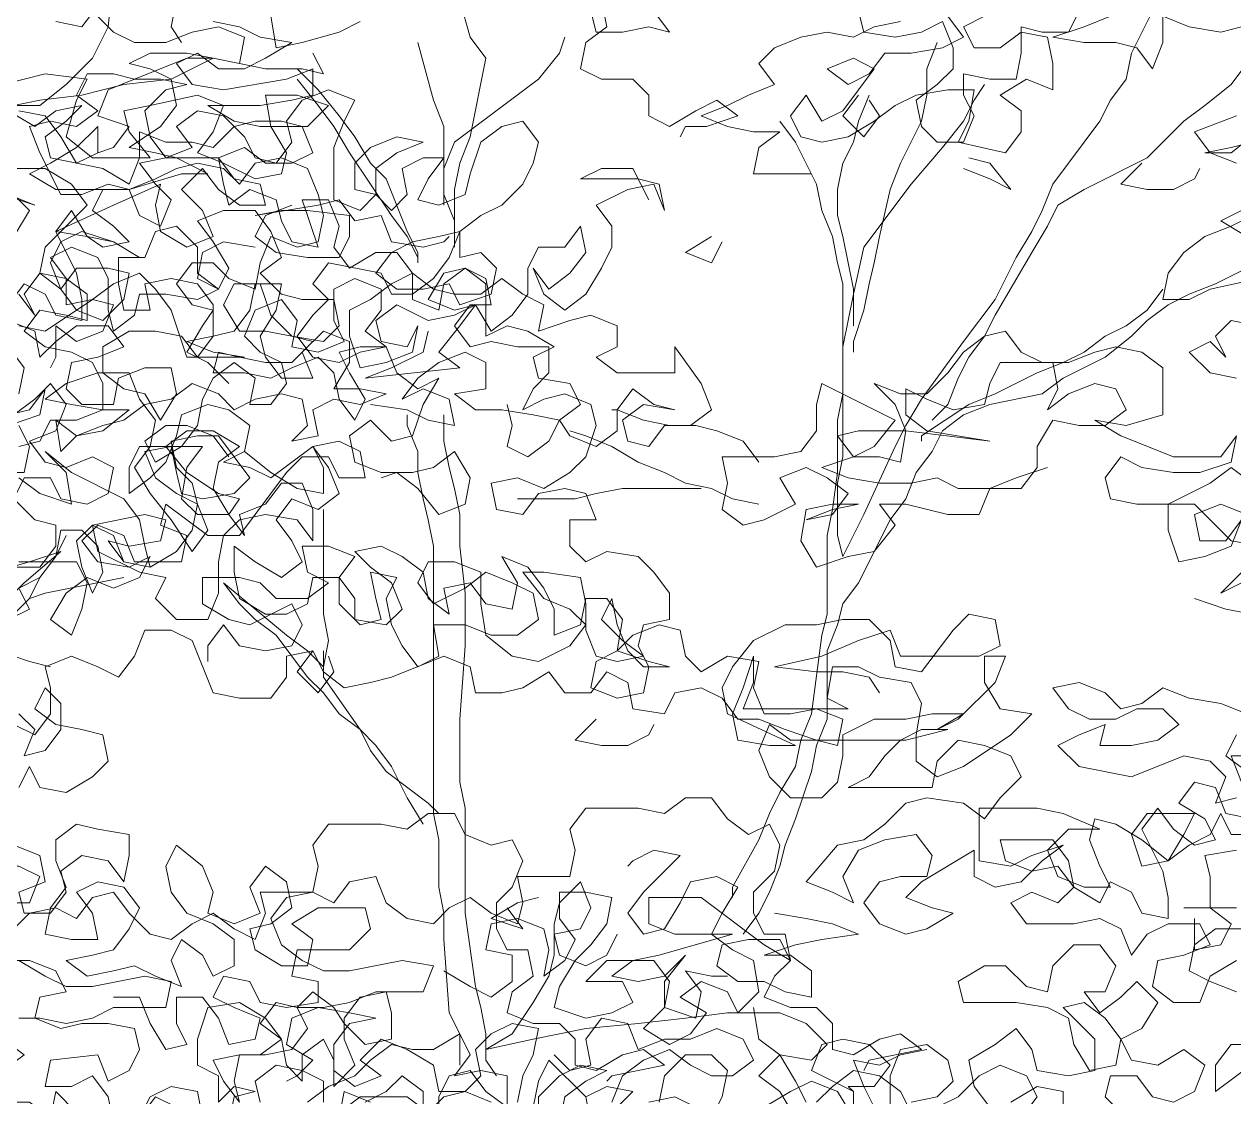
# Model space of a CAD drawing. Header units: millimetres. Extents: x 11446 to 37687, y -223 to 11932.
# Drawn here: x 29685 to 32142, y 7029 to 9209 of the extents above; entities that cross this region are included whole.
import ezdxf

# ---------------------------------------------------------------- set-up
doc = ezdxf.new("R2010")
doc.units = ezdxf.units.MM
doc.layers.add('A-VEG-___-___-EXI', color=250, linetype='Continuous', lineweight=25)

msp = doc.modelspace()

# ---------------------------------------------------------------- linework, layer by layer
at = {"layer": 'A-VEG-___-___-EXI', "color": 28, "lineweight": 15, "flags": 128}
for points in [[(29674.2, 9033), (29727.5, 9022.3), (29759.5, 8979.7), (29791.4, 8926.4), (29834.1, 8947.7), (29834.1, 9001), (29791.4, 8958.3), (29738.1, 8926.4), (29695.5, 8905), (29748.8, 8873.1), (29898, 8873.1), (30004.6, 8905), (30057.9, 8905), (29994, 8937), (29951.3, 8947.7), (29898, 8958.3), (29962, 9001), (29994, 9043.6), (29983.3, 9096.9), (29940.7, 9118.2), (29898, 9128.9), (29940.7, 9150.2), (30015.3, 9150.2), (30068.6, 9139.6), (29983.3, 9096.9), (29887.4, 9086.3), (29802.1, 9064.9), (29716.8, 9054.3), (29663.5, 9043.6), (29716.8, 9043.6), (29770.1, 9086.3), (29823.4, 9139.6), (29855.4, 9203.5), (29866.1, 9310.1)], [(30569.6, 9310.1), (30569.6, 9256.8), (30590.9, 9182.2), (30622.9, 9139.6), (30590.9, 8979.7), (30569.6, 8926.4), (30559, 8873.1), (30559, 8755.8)], [(31998, 9278.1), (31934.1, 9150.2), (31923.4, 9096.9), (31891.4, 9054.3), (31870.1, 9011.6), (31774.2, 8883.7), (31752.9, 8830.4), (31731.5, 8787.8), (31699.6, 8734.5), (31656.9, 8649.2), (31593, 8563.9), (31507.7, 8446.7), (31475.7, 8393.4), (31454.4, 8350.7), (31390.4, 8212.1), (31347.8, 8126.9), (31337.1, 8169.5), (31337.1, 8276.1), (31347.8, 8329.4), (31347.8, 8553.3), (31369.1, 8659.9), (31390.4, 8755.8), (31486.4, 8883.7), (31550.3, 8958.3), (31593, 9011.6), (31614.3, 9054.3), (31635.6, 9086.3)], [(29748.8, 9214.2), (29802.1, 9203.5), (29834.1, 9246.2)], [(29994, 9256.8), (29983.3, 9203.5), (30004.6, 9171.5)], [(30857.4, 9256.8), (30868.1, 9203.5), (30825.4, 9171.5), (30814.8, 9118.2), (30857.4, 9096.9), (30921.4, 9096.9), (30953.4, 9064.9), (30953.4, 9022.3), (30996, 9001), (31049.3, 9033), (31091.9, 9054.3), (31134.6, 9022.3), (31070.6, 9001), (31028, 9001), (31017.3, 8979.7)], [(30068.6, 9214.2), (30121.9, 9203.5), (30164.5, 9182.2), (30228.5, 9171.5), (30175.2, 9139.6), (30132.6, 9118.2), (30079.3, 9118.2), (30036.6, 9150.2), (29994, 9128.9), (30026, 9086.3), (30089.9, 9075.6), (30217.8, 9096.9), (30271.1, 9118.2), (30271.1, 9064.9), (30228.5, 9054.3), (30164.5, 9043.6), (30057.9, 9043.6), (30111.2, 9011.6), (30164.5, 9001), (30260.5, 9001), (30303.1, 9043.6), (30239.2, 9064.9), (30175.2, 9064.9), (30185.9, 9001), (30217.8, 8947.7), (30207.2, 8905), (30153.9, 8894.4), (30089.9, 8926.4), (30036.6, 8947.7), (30068.6, 8990.3), (30089.9, 9043.6), (30036.6, 9064.9), (29940.7, 9043.6), (29887.4, 9033), (29898, 8990.3), (29940.7, 8937), (29823.4, 8937), (29770.1, 8979.7), (29791.4, 9054.3), (29812.8, 9096.9), (29727.5, 9107.6), (29642.2, 9086.3)], [(30100.6, 8478.6), (30057.9, 8521.3), (30015.3, 8542.6), (30047.3, 8595.9), (30068.6, 8627.9), (30026, 8638.5), (29994, 8681.2), (30026, 8723.8), (30068.6, 8723.8), (30100.6, 8691.8), (30153.9, 8670.5), (30164.5, 8723.8), (30185.9, 8777.1), (30239.2, 8755.8), (30281.8, 8766.5), (30292.5, 8819.8), (30281.8, 8862.4), (30260.5, 8915.7), (30207.2, 8937), (30153.9, 8926.4), (30121.9, 8883.7), (30089.9, 8915.7), (30036.6, 8926.4), (29994, 8915.7), (29951.3, 8894.4), (29898, 8873.1), (29855.4, 8883.7), (29802.1, 8862.4), (29759.5, 8862.4), (29716.8, 8947.7), (29695.5, 9001), (29738.1, 9011.6), (29791.4, 9001), (29834.1, 9033), (29791.4, 9064.9), (29812.8, 9107.6), (29866.1, 9107.6), (29908.7, 9096.9), (30015.3, 9139.6), (30068.6, 9139.6), (30121.9, 9128.9), (30132.6, 9182.2), (30079.3, 9203.5), (30026, 9192.9), (29972.7, 9171.5), (29908.7, 9171.5), (29866.1, 9192.9), (29823.4, 9235.5)], [(30367.1, 9214.2), (30324.4, 9192.9), (30249.8, 9171.5), (30196.5, 9160.9), (30185.9, 9224.8)], [(30836.1, 9235.5), (30846.8, 9192.9), (30900.1, 9192.9), (30953.4, 9203.5), (30996, 9192.9), (30964, 9235.5)], [(31283.8, 8905), (31166.6, 8905), (31177.2, 8958.3), (31219.9, 8990.3), (31166.6, 8990.3), (31113.3, 9001), (31060, 9022.3), (31113.3, 9043.6), (31155.9, 9064.9), (31209.2, 9086.3), (31177.2, 9128.9), (31209.2, 9160.9), (31262.5, 9182.2), (31315.8, 9192.9), (31369.1, 9182.2), (31411.7, 9203.5), (31465, 9214.2)], [(31561, 9224.8), (31593, 9182.2), (31550.3, 9160.9), (31486.4, 9150.2), (31433.1, 9150.2), (31401.1, 9107.6), (31358.4, 9086.3), (31315.8, 9118.2), (31369.1, 9139.6), (31411.7, 9118.2), (31347.8, 9033), (31305.1, 9011.6), (31273.2, 9064.9), (31241.2, 9022.3), (31262.5, 8979.7), (31305.1, 8969), (31358.4, 8979.7), (31411.7, 9011.6), (31454.4, 9043.6), (31497, 9064.9), (31561, 9075.6), (31614.3, 9075.6), (31603.6, 9011.6), (31582.3, 8969), (31678.2, 8947.7), (31710.2, 8990.3), (31710.2, 9033), (31667.6, 9064.9), (31720.9, 9096.9), (31774.2, 9075.6), (31774.2, 9128.9), (31763.5, 9182.2), (31710.2, 9192.9), (31667.6, 9160.9), (31614.3, 9160.9), (31593, 9203.5), (31635.6, 9224.8)], [(31379.8, 9235.5), (31390.4, 9192.9), (31454.4, 9182.2), (31507.7, 9192.9), (31550.3, 9214.2), (31571.6, 9160.9), (31571.6, 9118.2), (31539.7, 9086.3), (31497, 9054.3), (31507.7, 9001), (31539.7, 8969), (31593, 8969), (31614.3, 9022.3), (31593, 9064.9), (31593, 9107.6), (31646.3, 9096.9), (31699.6, 9096.9), (31710.2, 9150.2), (31710.2, 9203.5), (31752.9, 9192.9), (31806.2, 9192.9), (31827.5, 9235.5)], [(31891.4, 9224.8), (31838.1, 9203.5), (31774.2, 9182.2), (31838.1, 9171.5), (31902.1, 9171.5), (31944.7, 9160.9), (31976.7, 9118.2), (31998, 9171.5), (31998, 9224.8), (32051.3, 9203.5), (32115.3, 9192.9), (32157.9, 9203.5)], [(30484.3, 9171.5), (30516.3, 9054.3), (30537.6, 9001), (30537.6, 8841.1)], [(30559, 8809.1), (30537.6, 8862.4), (30537.6, 8915.7), (30559, 8969), (30729.5, 9096.9), (30772.2, 9150.2), (30782.8, 9182.2)], [(31539.7, 9171.5), (31518.3, 9118.2), (31518.3, 9064.9), (31507.7, 9011.6), (31465, 8926.4), (31443.7, 8873.1), (31422.4, 8777.1), (31411.7, 8723.8), (31401.1, 8681.2), (31390.4, 8627.9), (31369.1, 8563.9), (31369.1, 8542.6)], [(30121.9, 9128.9), (30175.2, 9118.2), (30249.8, 9118.2), (30292.5, 9107.6), (30271.1, 9150.2)], [(31529, 8404), (31561, 8436), (31582.3, 8489.3), (31603.6, 8531.9), (31635.6, 8574.6), (31656.9, 8617.2), (31731.5, 8745.1), (31763.5, 8798.4), (31784.8, 8841.1), (31838.1, 8873.1), (31966.1, 8937), (32040.7, 9011.6), (32083.3, 9043.6), (32136.6, 9086.3), (32168.6, 9128.9), (32189.9, 9150.2)], [(30239.2, 9118.2), (30281.8, 9075.6), (30324.4, 9022.3), (30356.4, 8979.7), (30388.4, 8926.4), (30420.4, 8894.4), (30463, 8787.8), (30484.3, 8745.1), (30484.3, 8734.5)], [(30100.6, 8329.4), (30068.6, 8372), (30015.3, 8393.4), (29972.7, 8393.4), (29930, 8361.4), (29951.3, 8318.7), (30004.6, 8350.7), (30036.6, 8393.4), (30047.3, 8446.7), (30068.6, 8489.3), (30111.2, 8521.3), (30153.9, 8489.3), (30143.2, 8436), (30185.9, 8436), (30217.8, 8478.6), (30207.2, 8521.3), (30164.5, 8542.6), (30132.6, 8574.6), (30153.9, 8627.9), (30207.2, 8649.2), (30239.2, 8606.6), (30228.5, 8553.3), (30281.8, 8542.6), (30335.1, 8563.9), (30313.8, 8606.6), (30313.8, 8670.5), (30356.4, 8691.8), (30409.7, 8670.5), (30409.7, 8627.9), (30377.7, 8585.2), (30420.4, 8553.3), (30367.1, 8542.6), (30324.4, 8521.3), (30271.1, 8531.9), (30239.2, 8574.6), (30271.1, 8617.2), (30303.1, 8649.2), (30271.1, 8681.2), (30303.1, 8723.8), (30409.7, 8702.5), (30431, 8659.9), (30473.7, 8659.9), (30516.3, 8691.8), (30548.3, 8734.5), (30569.6, 8787.8), (30527, 8777.1), (30473.7, 8766.5), (30431, 8745.1), (30399.1, 8702.5), (30441.7, 8670.5), (30495, 8670.5), (30548.3, 8681.2), (30569.6, 8638.5), (30633.6, 8659.9), (30644.2, 8713.2), (30612.3, 8745.1), (30569.6, 8734.5), (30569.6, 8787.8), (30612.3, 8819.8), (30654.9, 8841.1), (30697.5, 8883.7), (30718.9, 8926.4), (30729.5, 8969), (30697.5, 9011.6), (30654.9, 9001), (30612.3, 8969), (30590.9, 8905), (30580.3, 8862.4), (30527, 8841.1), (30484.3, 8851.7), (30505.7, 8894.4), (30537.6, 8937), (30495, 8937), (30452.4, 8915.7), (30463, 8862.4), (30431, 8830.4), (30399.1, 8862.4), (30399.1, 8915.7), (30441.7, 8947.7), (30495, 8969), (30441.7, 8979.7), (30388.4, 8958.3), (30356.4, 8926.4), (30356.4, 8873.1), (30399.1, 8862.4), (30367.1, 8830.4), (30313.8, 8851.7), (30313.8, 8958.3), (30335.1, 9011.6), (30356.4, 9054.3), (30303.1, 9075.6), (30249.8, 9054.3), (30217.8, 9011.6), (30228.5, 8969), (30196.5, 8926.4), (30153.9, 8937), (30132.6, 8979.7), (30089.9, 9022.3), (30036.6, 9033), (29994, 9001), (30026, 8958.3), (29972.7, 8937), (29940.7, 8979.7), (29930, 9033), (29972.7, 9075.6), (30015.3, 9086.3), (29962, 9096.9), (29908.7, 9096.9), (29855.4, 9075.6), (29834.1, 9022.3), (29898, 9001), (29866.1, 8958.3), (29834.1, 8947.7)], [(30239.2, 9096.9), (30281.8, 9043.6), (30313.8, 9001), (30345.8, 8947.7), (30431, 8819.8), (30463, 8777.1), (30484.3, 8734.5), (30484.3, 8723.8)], [(29652.9, 9033), (29706.2, 9001), (29748.8, 9033), (29802.1, 9043.6), (29770.1, 9011.6), (29727.5, 8979.7), (29738.1, 8937), (29844.7, 8915.7), (29898, 8883.7), (29919.4, 8937), (29919.4, 8990.3), (29972.7, 8969), (30026, 8969), (30068.6, 8958.3), (30111.2, 9001), (30153.9, 9011.6), (30207.2, 9011.6), (30249.8, 9001), (30271.1, 8947.7), (30228.5, 8926.4), (30175.2, 8926.4), (30132.6, 8958.3), (30079.3, 8937), (30111.2, 8894.4), (30164.5, 8883.7), (30175.2, 8841.1), (30121.9, 8841.1), (30079.3, 8873.1), (30047.3, 8915.7), (30004.6, 8873.1), (30047.3, 8830.4), (30068.6, 8777.1), (30015.3, 8755.8), (29962, 8787.8), (29951.3, 8841.1), (29962, 8883.7), (29866.1, 8841.1), (29748.8, 8787.8), (29812.8, 8777.1), (29866.1, 8766.5), (29919.4, 8734.5), (29866.1, 8766.5), (29802.1, 8787.8), (29759.5, 8766.5), (29738.1, 8723.8), (29759.5, 8670.5), (29791.4, 8713.2), (29855.4, 8713.2), (29898, 8702.5), (29887.4, 8649.2), (29844.7, 8606.6), (29791.4, 8627.9), (29759.5, 8670.5), (29716.8, 8702.5), (29727.5, 8755.8), (29812.8, 8841.1), (29780.8, 8883.7), (29727.5, 8915.7), (29610.2, 8915.7)], [(31401.1, 9064.9), (31379.8, 9011.6), (31369.1, 8969), (31347.8, 8926.4), (31337.1, 8873.1), (31337.1, 8819.8), (31347.8, 8777.1), (31369.1, 8670.5), (31369.1, 8595.9)], [(31379.8, 9064.9), (31347.8, 9022.3), (31390.4, 8979.7), (31422.4, 9022.3), (31401.1, 9054.3)], [(32147.3, 9022.3), (32062, 8990.3), (32094, 8947.7), (32147.3, 8926.4)], [(31219.9, 9011.6), (31251.9, 8969), (31294.5, 8883.7), (31305.1, 8830.4), (31326.5, 8777.1), (31337.1, 8723.8), (31347.8, 8681.2), (31347.8, 8457.3), (31337.1, 8404), (31337.1, 8297.4), (31326.5, 8222.8), (31315.8, 8169.5), (31315.8, 8009.6), (31305.1, 7967), (31283.8, 7807.1), (31262.5, 7753.8), (31251.9, 7700.5), (31219.9, 7647.2), (31198.5, 7604.5), (31177.2, 7551.2), (31123.9, 7455.3), (31123.9, 7434)], [(32221.9, 8979.7), (32136.6, 8958.3), (32083.3, 8947.7), (32136.6, 8947.7), (32189.9, 8990.3)], [(29674.2, 8062.9), (29716.8, 8084.2), (29748.8, 8126.9), (29759.5, 8180.2), (29802.1, 8180.2), (29834.1, 8148.2), (29844.7, 8094.9), (29823.4, 8052.2), (29802.1, 8105.5), (29791.4, 8158.8), (29823.4, 8190.8), (29930, 8212.1), (29972.7, 8201.5), (29962, 8158.8), (29898, 8148.2), (29855.4, 8158.8), (29887.4, 8116.2), (29940.7, 8105.5), (29994, 8137.5), (30026, 8180.2), (30036.6, 8233.5), (30026, 8276.1), (29994, 8308.1), (29983.3, 8361.4), (30036.6, 8372), (30079.3, 8372), (30143.2, 8286.8), (30111.2, 8254.8), (30047.3, 8244.1), (30004.6, 8254.8), (29994, 8297.4), (29983.3, 8350.7), (29919.4, 8350.7), (29898, 8308.1), (29898, 8254.8), (29940.7, 8286.8), (29972.7, 8318.7), (29994, 8372), (30004.6, 8414.7), (30057.9, 8436), (30100.6, 8425.3), (30143.2, 8393.4), (30132.6, 8340.1), (30089.9, 8318.7), (30143.2, 8308.1), (30185.9, 8286.8), (30271.1, 8350.7), (30303.1, 8308.1), (30324.4, 8254.8), (30281.8, 8222.8), (30228.5, 8244.1), (30196.5, 8201.5), (30228.5, 8158.8), (30249.8, 8116.2), (30207.2, 8084.2), (30153.9, 8116.2), (30111.2, 8148.2), (30111.2, 8094.9), (30121.9, 8041.6), (30175.2, 8009.6), (30217.8, 8009.6), (30260.5, 8030.9), (30271.1, 8084.2), (30324.4, 8084.2), (30356.4, 8041.6), (30356.4, 7999), (30420.4, 7988.3), (30452.4, 8020.3), (30431, 8073.6), (30388.4, 8105.5), (30356.4, 8137.5), (30409.7, 8148.2), (30452.4, 8126.9), (30495, 8094.9), (30505.7, 8041.6), (30548.3, 8009.6), (30537.6, 8062.9), (30590.9, 8073.6), (30622.9, 8030.9), (30676.2, 8020.3), (30686.9, 8073.6), (30654.9, 8126.9), (30708.2, 8105.5), (30740.2, 8062.9), (30761.5, 8020.3), (30761.5, 7967), (30814.8, 7988.3), (30825.4, 8041.6), (30868.1, 8041.6), (30900.1, 7999), (30889.4, 7935), (30846.8, 7913.7), (30836.1, 7860.4), (30889.4, 7839.1), (30942.7, 7849.7), (30953.4, 7903), (30932, 7945.7), (30942.7, 7988.3), (30996, 7999), (30996, 8052.2), (30964, 8094.9), (30932, 8126.9), (30868.1, 8137.5), (30825.4, 8116.2), (30793.5, 8148.2), (30793.5, 8201.5), (30846.8, 8201.5), (30825.4, 8254.8), (30782.8, 8265.4), (30729.5, 8254.8), (30697.5, 8212.1), (30644.2, 8222.8), (30633.6, 8276.1), (30686.9, 8286.8), (30740.2, 8265.4), (30793.5, 8297.4), (30825.4, 8329.4), (30846.8, 8393.4), (30836.1, 8436), (30782.8, 8457.3), (30740.2, 8446.7), (30697.5, 8425.3), (30718.9, 8468), (30750.8, 8500), (30750.8, 8553.3), (30686.9, 8553.3), (30633.6, 8563.9), (30590.9, 8553.3), (30559, 8595.9), (30590.9, 8638.5), (30633.6, 8638.5), (30622.9, 8691.8), (30580.3, 8713.2), (30537.6, 8681.2), (30527, 8627.9), (30473.7, 8649.2), (30473.7, 8702.5), (30441.7, 8745.1), (30399.1, 8745.1), (30345.8, 8713.2), (30313.8, 8755.8), (30324.4, 8798.4), (30303.1, 8851.7), (30249.8, 8851.7), (30281.8, 8755.8), (30228.5, 8766.5), (30207.2, 8809.1), (30196.5, 8851.7), (30143.2, 8873.1), (30100.6, 8841.1), (30089.9, 8883.7), (30079.3, 8937), (29972.7, 8937), (29919.4, 8926.4), (29951.3, 8883.7), (29983.3, 8851.7), (29962, 8798.4), (29919.4, 8819.8), (29898, 8873.1), (29844.7, 8873.1), (29823.4, 8830.4), (29866.1, 8798.4), (29898, 8766.5), (29844.7, 8755.8), (29812.8, 8777.1), (29780.8, 8830.4), (29748.8, 8787.8), (29791.4, 8702.5), (29802.1, 8649.2), (29802.1, 8606.6), (29748.8, 8617.2), (29727.5, 8659.9), (29684.8, 8681.2), (29652.9, 8638.5)], [(31593, 8915.7), (31646.3, 8894.4), (31688.9, 8873.1), (31646.3, 8926.4), (31603.6, 8937)], [(31955.4, 8926.4), (31912.8, 8883.7), (31966.1, 8873.1), (32019.4, 8873.1), (32062, 8894.4), (32072.7, 8915.7)], [(32541.7, 8809.1), (32445.8, 8755.8), (32392.5, 8745.1), (32339.2, 8723.8), (32296.5, 8713.2), (32243.2, 8702.5), (32094, 8670.5), (32051.3, 8649.2), (31998, 8649.2), (32008.7, 8702.5), (32040.7, 8745.1), (32083.3, 8777.1), (32136.6, 8798.4), (32179.3, 8819.8), (32232.6, 8851.7), (32275.2, 8873.1), (32317.8, 8905), (32349.8, 8937)], [(30505.7, 8585.2), (30495, 8542.6), (30431, 8510.6), (30377.7, 8489.3), (30569.6, 8510.6), (30527, 8542.6), (30569.6, 8595.9), (30601.6, 8638.5), (30633.6, 8585.2), (30676.2, 8617.2), (30708.2, 8659.9), (30708.2, 8713.2), (30729.5, 8755.8), (30782.8, 8755.8), (30814.8, 8798.4), (30825.4, 8745.1), (30793.5, 8702.5), (30750.8, 8670.5), (30718.9, 8713.2), (30740.2, 8659.9), (30782.8, 8627.9), (30825.4, 8659.9), (30857.4, 8713.2), (30878.8, 8755.8), (30878.8, 8798.4), (30846.8, 8841.1), (30910.7, 8873.1), (30964, 8883.7), (30985.4, 8830.4), (30974.7, 8883.7), (30932, 8894.4), (30814.8, 8894.4), (30857.4, 8915.7), (30921.4, 8915.7), (30953.4, 8851.7)], [(29652.9, 8873.1), (29695.5, 8830.4), (29663.5, 8777.1)], [(29642.2, 8862.4), (29706.2, 8841.1), (29652.9, 8862.4)], [(30228.5, 8841.1), (30175.2, 8819.8), (30153.9, 8777.1), (30196.5, 8745.1), (30260.5, 8734.5), (30324.4, 8734.5), (30345.8, 8777.1), (30345.8, 8819.8), (30260.5, 8830.4), (30207.2, 8830.4), (30153.9, 8819.8), (30281.8, 8841.1), (30324.4, 8851.7), (30356.4, 8809.1), (30409.7, 8819.8), (30431, 8766.5), (30495, 8755.8), (30537.6, 8766.5), (30548.3, 8777.1)], [(29652.9, 8606.6), (29706.2, 8585.2), (29716.8, 8531.9), (29748.8, 8563.9), (29791.4, 8595.9), (29855.4, 8595.9), (29887.4, 8553.3), (29834.1, 8531.9), (29780.8, 8521.3), (29770.1, 8468), (29802.1, 8436), (29866.1, 8436), (29876.7, 8489.3), (29930, 8510.6), (29983.3, 8510.6), (29994, 8457.3), (29962, 8404), (29930, 8457.3), (29887.4, 8468), (29844.7, 8500), (29844.7, 8553.3), (29898, 8585.2), (29951.3, 8585.2), (30004.6, 8574.6), (30036.6, 8531.9), (30068.6, 8574.6), (30068.6, 8638.5), (30036.6, 8681.2), (29983.3, 8691.8), (29930, 8681.2), (29940.7, 8627.9), (29887.4, 8627.9), (29876.7, 8681.2), (29876.7, 8734.5), (29930, 8734.5), (29951.3, 8787.8), (29994, 8798.4), (30036.6, 8755.8), (30036.6, 8702.5), (30079.3, 8670.5), (30100.6, 8713.2), (30068.6, 8766.5), (30036.6, 8809.1), (30089.9, 8830.4), (30153.9, 8830.4), (30185.9, 8787.8), (30207.2, 8734.5), (30164.5, 8702.5), (30207.2, 8659.9), (30249.8, 8649.2), (30313.8, 8649.2), (30324.4, 8595.9), (30292.5, 8563.9), (30228.5, 8574.6), (30185.9, 8617.2), (30164.5, 8681.2), (30111.2, 8681.2), (30089.9, 8638.5), (30121.9, 8585.2), (30175.2, 8585.2), (30228.5, 8574.6), (30271.1, 8563.9), (30228.5, 8521.3), (30175.2, 8521.3), (30121.9, 8531.9), (30079.3, 8542.6), (30068.6, 8500), (30132.6, 8500), (30185.9, 8489.3), (30228.5, 8510.6), (30281.8, 8531.9), (30313.8, 8500), (30324.4, 8446.7), (30356.4, 8404), (30377.7, 8446.7), (30345.8, 8500), (30324.4, 8542.6), (30367.1, 8553.3), (30420.4, 8553.3), (30441.7, 8500), (30484.3, 8468), (30527, 8489.3), (30495, 8436), (30473.7, 8372), (30431, 8361.4), (30388.4, 8404), (30345.8, 8372), (30356.4, 8318.7), (30409.7, 8297.4), (30473.7, 8297.4), (30516.3, 8308.1), (30559, 8340.1), (30590.9, 8286.8), (30580.3, 8233.5), (30527, 8212.1), (30484.3, 8265.4), (30441.7, 8297.4), (30409.7, 8286.8)], [(32157.9, 8830.4), (32115.3, 8809.1), (32168.6, 8777.1)], [(31081.3, 8777.1), (31028, 8745.1), (31081.3, 8723.8), (31102.6, 8766.5)], [(30153.9, 8755.8), (30089.9, 8766.5), (30047.3, 8745.1), (30036.6, 8691.8), (30079.3, 8670.5), (30036.6, 8649.2), (29972.7, 8659.9), (29919.4, 8659.9), (29908.7, 8617.2), (29866.1, 8585.2), (29855.4, 8627.9), (29855.4, 8691.8), (29834.1, 8734.5), (29780.8, 8755.8), (29738.1, 8734.5), (29770.1, 8691.8), (29812.8, 8659.9), (29812.8, 8606.6), (29770.1, 8617.2), (29716.8, 8627.9), (29684.8, 8585.2), (29727.5, 8553.3), (29780.8, 8542.6), (29823.4, 8521.3), (29844.7, 8478.6), (29844.7, 8425.3), (29791.4, 8404), (29738.1, 8404), (29716.8, 8361.4), (29674.2, 8350.7)], [(31145.2, 7359.4), (31177.2, 7402), (31198.5, 7444.6), (31219.9, 7497.9), (31230.5, 7540.6), (31251.9, 7593.9), (31283.8, 7689.8), (31294.5, 7743.1), (31315.8, 7796.4), (31315.8, 7935), (31337.1, 7988.3), (31347.8, 8030.9), (31379.8, 8073.6), (31443.7, 8201.5), (31475.7, 8244.1), (31497, 8297.4), (31529, 8340.1), (31550.3, 8382.7), (31593, 8414.7), (31646.3, 8436), (31752.9, 8457.3), (31795.5, 8489.3), (31880.8, 8531.9), (31934.1, 8574.6), (31966.1, 8606.6), (32008.7, 8638.5), (32051.3, 8659.9), (32104.6, 8681.2), (32189.9, 8723.8)], [(29674.2, 8286.8), (29716.8, 8254.8), (29780.8, 8233.5), (29770.1, 8297.4), (29727.5, 8340.1), (29780.8, 8297.4), (29887.4, 8244.1), (29919.4, 8201.5), (29930, 8148.2), (29940.7, 8105.5), (29887.4, 8116.2), (29866.1, 8169.5), (29823.4, 8190.8), (29834.1, 8137.5), (29919.4, 8094.9), (29972.7, 8084.2), (29951.3, 8041.6), (29994, 7999), (30057.9, 7999), (30079.3, 8052.2), (30079.3, 8116.2), (30089.9, 8169.5), (30121.9, 8201.5), (30175.2, 8212.1), (30239.2, 8201.5), (30271.1, 8158.8), (30271.1, 8222.8), (30249.8, 8276.1), (30207.2, 8276.1), (30175.2, 8233.5), (30121.9, 8212.1), (30132.6, 8169.5), (30100.6, 8212.1), (30068.6, 8265.4), (30079.3, 8318.7), (30121.9, 8350.7), (30068.6, 8382.7), (30015.3, 8382.7), (29972.7, 8350.7), (30015.3, 8297.4), (30079.3, 8254.8), (30121.9, 8244.1), (30100.6, 8212.1), (30036.6, 8212.1), (30004.6, 8244.1), (30015.3, 8308.1), (30047.3, 8350.7), (29983.3, 8350.7), (29930, 8340.1), (29951.3, 8286.8), (29994, 8254.8), (30036.6, 8233.5), (30057.9, 8180.2), (30026, 8137.5), (29983.3, 8201.5), (29940.7, 8254.8), (29908.7, 8308.1), (29940.7, 8350.7), (29951.3, 8404), (29919.4, 8446.7), (29898, 8500), (29834.1, 8500), (29770.1, 8478.6), (29727.5, 8446.7), (29780.8, 8436), (29844.7, 8425.3), (29898, 8425.3), (29844.7, 8382.7), (29791.4, 8372), (29748.8, 8404), (29759.5, 8340.1), (29791.4, 8372), (29844.7, 8393.4), (29887.4, 8404), (29930, 8436), (29983.3, 8446.7), (30026, 8478.6), (30079.3, 8457.3), (30111.2, 8425.3), (30153.9, 8446.7), (30207.2, 8457.3), (30249.8, 8446.7), (30260.5, 8393.4), (30228.5, 8361.4), (30281.8, 8372), (30271.1, 8425.3), (30313.8, 8446.7), (30367.1, 8436), (30420.4, 8457.3), (30367.1, 8468), (30313.8, 8468), (30345.8, 8521.3), (30345.8, 8563.9), (30292.5, 8585.2), (30249.8, 8542.6), (30271.1, 8489.3), (30207.2, 8489.3), (30175.2, 8531.9), (30164.5, 8574.6), (30196.5, 8627.9), (30207.2, 8681.2), (30153.9, 8681.2), (30143.2, 8627.9), (30111.2, 8585.2), (30068.6, 8574.6), (30015.3, 8563.9), (30068.6, 8542.6), (30132.6, 8531.9), (30015.3, 8531.9), (29983.3, 8627.9), (29951.3, 8670.5), (29919.4, 8702.5), (29866.1, 8681.2), (29823.4, 8649.2), (29770.1, 8638.5), (29770.1, 8691.8), (29716.8, 8702.5), (29684.8, 8659.9), (29706.2, 8617.2), (29674.2, 8659.9)], [(30388.4, 8436), (30463, 8425.3), (30505.7, 8404), (30559, 8393.4), (30548.3, 8446.7), (30495, 8468), (30452.4, 8446.7), (30484.3, 8489.3), (30527, 8521.3), (30580.3, 8542.6), (30622.9, 8521.3), (30622.9, 8468), (30559, 8457.3), (30601.6, 8425.3), (30654.9, 8425.3), (30718.9, 8414.7), (30772.2, 8404), (30814.8, 8436), (30793.5, 8478.6), (30729.5, 8489.3), (30718.9, 8531.9), (30761.5, 8553.3), (30708.2, 8585.2), (30665.6, 8595.9), (30622.9, 8574.6), (30622.9, 8681.2), (30580.3, 8713.2), (30537.6, 8702.5), (30505.7, 8649.2), (30559, 8627.9), (30601.6, 8638.5), (30559, 8617.2), (30505.7, 8606.6), (30441.7, 8638.5), (30399.1, 8606.6), (30409.7, 8563.9), (30463, 8553.3), (30484.3, 8595.9), (30473.7, 8542.6), (30420.4, 8521.3), (30367.1, 8510.6), (30345.8, 8574.6), (30345.8, 8627.9), (30388.4, 8649.2), (30431, 8681.2), (30473.7, 8702.5), (30516.3, 8670.5), (30559, 8659.9), (30612.3, 8659.9), (30654.9, 8691.8), (30697.5, 8659.9), (30740.2, 8638.5), (30729.5, 8585.2), (30793.5, 8606.6), (30836.1, 8617.2), (30889.4, 8595.9), (30889.4, 8553.3), (30846.8, 8531.9), (30889.4, 8500), (31006.7, 8500), (31006.7, 8553.3), (31060, 8478.6), (31081.3, 8425.3), (31038.6, 8393.4), (30985.4, 8393.4), (30953.4, 8350.7), (30910.7, 8361.4), (30900.1, 8404), (30942.7, 8436), (31006.7, 8425.3), (30964, 8436), (30921.4, 8468), (30889.4, 8425.3), (30889.4, 8382.7), (30846.8, 8350.7), (30793.5, 8372), (30772.2, 8404), (30750.8, 8361.4), (30708.2, 8329.4), (30665.6, 8350.7), (30676.2, 8393.4), (30665.6, 8436)], [(29674.2, 8595.9), (29727.5, 8585.2), (29823.4, 8649.2), (29866.1, 8638.5), (29844.7, 8585.2), (29791.4, 8563.9), (29748.8, 8595.9), (29748.8, 8531.9), (29738.1, 8510.6)], [(31998, 8670.5), (31966.1, 8627.9), (31923.4, 8595.9), (31880.8, 8574.6), (31838.1, 8542.6), (31795.5, 8521.3), (31742.2, 8500), (31656.9, 8457.3), (31603.6, 8436), (31507.7, 8372), (31507.7, 8361.4)], [(32189.9, 8595.9), (32136.6, 8606.6), (32104.6, 8574.6), (32126, 8531.9), (32094, 8563.9), (32051.3, 8542.6), (32094, 8500), (32147.3, 8489.3)], [(31763.5, 8308.1), (31699.6, 8286.8), (31646.3, 8265.4), (31624.9, 8212.1), (31561, 8212.1), (31475.7, 8233.5), (31422.4, 8233.5), (31454.4, 8190.8), (31411.7, 8137.5), (31358.4, 8126.9), (31294.5, 8105.5), (31262.5, 8158.8), (31273.2, 8222.8), (31326.5, 8233.5), (31379.8, 8233.5), (31326.5, 8222.8), (31273.2, 8201.5), (31326.5, 8212.1), (31358.4, 8254.8), (31315.8, 8286.8), (31273.2, 8308.1), (31219.9, 8286.8), (31251.9, 8233.5), (31187.9, 8201.5), (31145.2, 8190.8), (31102.6, 8222.8), (31113.3, 8276.1), (31102.6, 8329.4), (31209.2, 8329.4), (31262.5, 8340.1), (31294.5, 8382.7), (31294.5, 8436), (31305.1, 8478.6), (31454.4, 8404), (31411.7, 8350.7), (31369.1, 8329.4), (31337.1, 8372), (31379.8, 8382.7), (31475.7, 8382.7), (31646.3, 8361.4), (31518.3, 8382.7), (31475.7, 8414.7), (31475.7, 8468), (31518.3, 8446.7), (31571.6, 8425.3), (31635.6, 8436), (31646.3, 8478.6), (31667.6, 8521.3), (31774.2, 8521.3), (31784.8, 8468), (31763.5, 8425.3), (31806.2, 8457.3), (31859.5, 8478.6), (31902.1, 8468), (31923.4, 8425.3), (31880.8, 8393.4), (31827.5, 8393.4), (31774.2, 8404), (31742.2, 8350.7), (31742.2, 8308.1), (31710.2, 8265.4), (31582.3, 8265.4), (31539.7, 8286.8), (31486.4, 8276.1), (31422.4, 8276.1), (31358.4, 8286.8), (31305.1, 8308.1), (31369.1, 8329.4), (31422.4, 8329.4), (31465, 8318.7), (31475.7, 8382.7), (31454.4, 8436), (31411.7, 8478.6), (31465, 8457.3), (31518.3, 8457.3), (31561, 8500), (31593, 8542.6), (31635.6, 8574.6), (31678.2, 8585.2), (31710.2, 8542.6), (31752.9, 8521.3), (31806.2, 8521.3), (31859.5, 8542.6), (31902.1, 8553.3), (31955.4, 8542.6), (31998, 8510.6), (31998, 8414.7), (31923.4, 8393.4), (31859.5, 8404), (31912.8, 8372), (32019.4, 8329.4), (32115.3, 8329.4), (32147.3, 8372), (32136.6, 8318.7), (32072.7, 8297.4), (32019.4, 8297.4), (31955.4, 8308.1), (31912.8, 8329.4), (31880.8, 8286.8), (31891.4, 8244.1), (31944.7, 8233.5), (32062, 8233.5), (32136.6, 8158.8), (32200.6, 8148.2)], [(29652.9, 8553.3), (29684.8, 8510.6), (29674.2, 8457.3)], [(29663.5, 8414.7), (29706.2, 8446.7), (29738.1, 8478.6), (29770.1, 8436), (29748.8, 8382.7), (29695.5, 8361.4), (29727.5, 8318.7), (29770.1, 8308.1), (29823.4, 8329.4), (29866.1, 8308.1), (29855.4, 8254.8), (29812.8, 8233.5), (29759.5, 8244.1), (29738.1, 8286.8), (29684.8, 8286.8), (29663.5, 8244.1), (29706.2, 8201.5), (29748.8, 8190.8), (29748.8, 8148.2), (29716.8, 8105.5), (29652.9, 8105.5)], [(29652.9, 8414.7), (29695.5, 8425.3), (29727.5, 8468), (29716.8, 8414.7), (29652.9, 8393.4)], [(30569.6, 7092.9), (30569.6, 7156.8), (30548.3, 7199.5), (30537.6, 7348.7), (30537.6, 7402), (30527, 7455.3), (30527, 7551.2), (30516.3, 7604.5), (30516.3, 8148.2), (30505.7, 8201.5), (30495, 8244.1), (30484.3, 8297.4), (30484.3, 8340.1), (30463, 8393.4), (30463, 8414.7)], [(30537.6, 8414.7), (30537.6, 8361.4), (30548.3, 8308.1), (30559, 8265.4), (30569.6, 8212.1), (30569.6, 8148.2), (30580.3, 8052.2), (30580.3, 7945.7), (30569.6, 7796.4), (30569.6, 7668.5), (30580.3, 7615.2), (30580.3, 7402), (30601.6, 7252.8), (30612.3, 7210.1), (30622.9, 7156.8), (30622.9, 7103.5), (30644.2, 7071.5)], [(31177.2, 8318.7), (31145.2, 8361.4), (31091.9, 8382.7), (31049.3, 8393.4), (30996, 8393.4), (30942.7, 8404), (30889.4, 8425.3), (30878.8, 8425.3)], [(29674.2, 8393.4), (29695.5, 8350.7), (29684.8, 8297.4), (29631.5, 8297.4)], [(31177.2, 8233.5), (31123.9, 8244.1), (31081.3, 8265.4), (31028, 8276.1), (30985.4, 8297.4), (30932, 8318.7), (30878.8, 8350.7), (30825.4, 8372), (30793.5, 8382.7)], [(30132.6, 8340.1), (30185.9, 8297.4), (30239.2, 8265.4), (30292.5, 8254.8), (30292.5, 8308.1), (30271.1, 8350.7), (30324.4, 8361.4), (30367.1, 8340.1), (30377.7, 8286.8), (30324.4, 8286.8), (30303.1, 8329.4), (30249.8, 8329.4), (30217.8, 8297.4), (30121.9, 8169.5), (30057.9, 8169.5), (29972.7, 8233.5), (29962, 8190.8), (30015.3, 8169.5), (30004.6, 8116.2), (29908.7, 8116.2), (29887.4, 8169.5), (29834.1, 8190.8), (29802.1, 8158.8), (29834.1, 8116.2), (29898, 8105.5), (29940.7, 8126.9), (29919.4, 8084.2), (29866.1, 8062.9), (29812.8, 8084.2), (29770.1, 8052.2), (29738.1, 7999), (29780.8, 7967), (29802.1, 8020.3), (29812.8, 8073.6), (29791.4, 8116.2), (29674.2, 8116.2)], [(32168.6, 8212.1), (32115.3, 8233.5), (32062, 8212.1), (32072.7, 8158.8), (32126, 8158.8), (32157.9, 8201.5), (32136.6, 8148.2), (32083.3, 8126.9), (32030, 8116.2), (32008.7, 8180.2), (32008.7, 8233.5), (32094, 8276.1), (32136.6, 8308.1), (32179.3, 8276.1)], [(31060, 8265.4), (30900.1, 8265.4), (30846.8, 8254.8), (30804.1, 8244.1), (30686.9, 8244.1)], [(30495, 7583.2), (30463, 7636.5), (30431, 7700.5), (30399.1, 7743.1), (30367.1, 7775.1), (30324.4, 7807.1), (30292.5, 7849.7), (30260.5, 7881.7), (30196.5, 7967), (30153.9, 7999), (30121.9, 8030.9), (30089.9, 8073.6), (30217.8, 7967), (30260.5, 7935), (30292.5, 7903), (30303.1, 7956.3), (30292.5, 8009.6), (30292.5, 8222.8)], [(29770.1, 8169.5), (29748.8, 8126.9), (29716.8, 8084.2), (29695.5, 8041.6), (29652.9, 7999)], [(29620.9, 8094.9), (29695.5, 8116.2), (29759.5, 8137.5), (29684.8, 8073.6), (29642.2, 8030.9)], [(29663.5, 7785.8), (29706.2, 7764.4), (29738.1, 7807.1), (29738.1, 7860.4), (29727.5, 7903), (29780.8, 7924.3), (29834.1, 7903), (29876.7, 7881.7), (29908.7, 7924.3), (29930, 7977.6), (29983.3, 7977.6), (30026, 7956.3), (30068.6, 7849.7), (30121.9, 7839.1), (30185.9, 7839.1), (30217.8, 7881.7), (30217.8, 7924.3), (30271.1, 7935), (30292.5, 7892.4), (30335.1, 7860.4), (30388.4, 7871), (30431, 7881.7), (30537.6, 7924.3), (30590.9, 7903), (30601.6, 7849.7), (30654.9, 7849.7), (30697.5, 7860.4), (30750.8, 7892.4), (30782.8, 7849.7), (30836.1, 7849.7), (30868.1, 7892.4), (30910.7, 7871), (30921.4, 7817.7), (30985.4, 7807.1), (31006.7, 7849.7), (31060, 7860.4), (31102.6, 7839.1), (31134.6, 7796.4), (31177.2, 7796.4), (31230.5, 7775.1), (31294.5, 7753.8), (31337.1, 7743.1), (31347.8, 7796.4), (31294.5, 7817.7), (31241.2, 7807.1), (31187.9, 7807.1), (31166.6, 7860.4), (31177.2, 7913.7), (31113.3, 7924.3), (31060, 7892.4), (31028, 7924.3), (31017.3, 7977.6), (30974.7, 7988.3), (30921.4, 7967), (30889.4, 7935), (30953.4, 7913.7), (30996, 7903), (30942.7, 7903), (30910.7, 7935), (30889.4, 7988.3), (30878.8, 8041.6), (30857.4, 7999), (30900.1, 7956.3), (30942.7, 7924.3), (30889.4, 7913.7), (30846.8, 7924.3), (30825.4, 7977.6), (30825.4, 8030.9), (30814.8, 8084.2), (30740.2, 8094.9), (30697.5, 8094.9), (30740.2, 8041.6), (30793.5, 8020.3), (30825.4, 7988.3), (30793.5, 7945.7), (30729.5, 7913.7), (30676.2, 7924.3), (30622.9, 7967), (30612.3, 8030.9), (30612.3, 8094.9), (30559, 8116.2), (30505.7, 8116.2), (30484.3, 8073.6), (30516.3, 8030.9), (30580.3, 8062.9), (30622.9, 8094.9), (30676.2, 8073.6), (30718.9, 8052.2), (30729.5, 7999), (30686.9, 7967), (30633.6, 7967), (30580.3, 7988.3), (30516.3, 7988.3), (30527, 7924.3), (30484.3, 7903), (30452.4, 7945.7), (30431, 7988.3), (30420.4, 8041.6), (30441.7, 8084.2), (30388.4, 8094.9), (30399.1, 8041.6), (30409.7, 7999), (30367.1, 7988.3), (30324.4, 8030.9), (30324.4, 8084.2), (30356.4, 8126.9), (30303.1, 8148.2), (30249.8, 8148.2), (30260.5, 8094.9), (30303.1, 8073.6), (30260.5, 8041.6), (30196.5, 8041.6), (30164.5, 8073.6), (30121.9, 8084.2), (30047.3, 8084.2), (30047.3, 8030.9), (30100.6, 7999), (30143.2, 7988.3), (30228.5, 8030.9), (30249.8, 7988.3), (30228.5, 7945.7), (30175.2, 7935), (30121.9, 7945.7), (30089.9, 7988.3), (30057.9, 7945.7), (30057.9, 7913.7)], [(32157.9, 8073.6), (32115.3, 8052.2), (32189.9, 8126.9)], [(29887.4, 8084.2), (29727.5, 8052.2), (29695.5, 8041.6)], [(29652.9, 7999), (29695.5, 8020.3), (29674.2, 8062.9)], [(32062, 8041.6), (32126, 8020.3), (32179.3, 8009.6)], [(32189.9, 7561.9), (32136.6, 7561.9), (32115.3, 7604.5), (32094, 7561.9), (32051.3, 7540.6), (32008.7, 7508.6), (31955.4, 7497.9), (31934.1, 7561.9), (31966.1, 7604.5), (32062, 7604.5), (32040.7, 7561.9), (32008.7, 7508.6), (31955.4, 7551.2), (31902.1, 7583.2), (31859.5, 7593.9), (31848.8, 7551.2), (31870.1, 7497.9), (31891.4, 7455.3), (31838.1, 7455.3), (31784.8, 7476.6), (31763.5, 7529.9), (31806.2, 7572.6), (31870.1, 7572.6), (31795.5, 7604.5), (31742.2, 7615.2), (31624.9, 7615.2), (31624.9, 7508.6), (31688.9, 7497.9), (31731.5, 7519.3), (31795.5, 7540.6), (31752.9, 7508.6), (31710.2, 7466), (31656.9, 7455.3), (31614.3, 7476.6), (31614.3, 7529.9), (31507.7, 7466), (31475.7, 7434), (31529, 7412.7), (31571.6, 7402), (31518.3, 7370), (31475.7, 7359.4), (31422.4, 7380.7), (31390.4, 7423.3), (31422.4, 7466), (31465, 7476.6), (31518.3, 7476.6), (31529, 7519.3), (31497, 7561.9), (31433.1, 7551.2), (31379.8, 7529.9), (31347.8, 7476.6), (31369.1, 7423.3), (31326.5, 7444.6), (31273.2, 7466), (31337.1, 7540.6), (31390.4, 7551.2), (31433.1, 7583.2), (31475.7, 7625.9), (31518.3, 7636.5), (31593, 7625.9), (31635.6, 7593.9), (31667.6, 7636.5), (31710.2, 7679.2), (31688.9, 7721.8), (31635.6, 7743.1), (31582.3, 7753.8), (31539.7, 7711.1), (31529, 7657.8), (31358.4, 7657.8), (31401.1, 7679.2), (31433.1, 7721.8), (31465, 7753.8), (31507.7, 7775.1), (31561, 7775.1), (31475.7, 7753.8), (31241.2, 7753.8), (31198.5, 7785.8), (31177.2, 7732.5), (31198.5, 7679.2), (31241.2, 7636.5), (31305.1, 7636.5), (31337.1, 7668.5), (31347.8, 7721.8), (31347.8, 7764.4), (31411.7, 7796.4), (31475.7, 7796.4), (31529, 7807.1), (31593, 7807.1), (31539.7, 7775.1), (31582.3, 7796.4), (31656.9, 7871), (31678.2, 7924.3), (31635.6, 7924.3), (31635.6, 7871), (31667.6, 7817.7), (31731.5, 7807.1), (31688.9, 7764.4), (31593, 7700.5), (31539.7, 7679.2), (31497, 7711.1), (31497, 7764.4), (31507.7, 7828.4), (31486.4, 7871), (31422.4, 7881.7), (31379.8, 7903), (31326.5, 7903), (31315.8, 7839.1), (31358.4, 7817.7), (31145.2, 7817.7), (31166.6, 7871), (31166.6, 7924.3), (31145.2, 7860.4), (31123.9, 7807.1), (31134.6, 7753.8), (31198.5, 7743.1), (31251.9, 7743.1), (31113.3, 7807.1), (31102.6, 7860.4), (31123.9, 7903), (31166.6, 7956.3), (31230.5, 7988.3), (31294.5, 7988.3), (31347.8, 7999), (31401.1, 7999), (31443.7, 7956.3), (31454.4, 7903), (31507.7, 7892.4), (31571.6, 7977.6), (31603.6, 8009.6), (31656.9, 7999), (31667.6, 7945.7), (31624.9, 7924.3), (31465, 7924.3), (31443.7, 7977.6), (31379.8, 7956.3), (31305.1, 7924.3), (31209.2, 7903), (31294.5, 7892.4), (31347.8, 7892.4), (31401.1, 7881.7), (31422.4, 7849.7)], [(29738.1, 7903), (29695.5, 7913.7), (29631.5, 7935)], [(30271.1, 7935), (30239.2, 7892.4), (30281.8, 7849.7), (30313.8, 7892.4), (30303.1, 7924.3)], [(30292.5, 7935), (30292.5, 7881.7), (30367.1, 7775.1), (30388.4, 7732.5), (30420.4, 7689.8), (30505.7, 7625.9), (30527, 7604.5)], [(32168.6, 7807.1), (32115.3, 7828.4), (32051.3, 7839.1), (31998, 7860.4), (31955.4, 7828.4), (31912.8, 7817.7), (31880.8, 7849.7), (31827.5, 7871), (31774.2, 7860.4), (31806.2, 7817.7), (31848.8, 7796.4), (31902.1, 7796.4), (31944.7, 7817.7), (31998, 7817.7), (32030, 7785.8), (31987.4, 7753.8), (31934.1, 7743.1), (31870.1, 7743.1), (31880.8, 7785.8), (31827.5, 7764.4), (31784.8, 7743.1), (31827.5, 7700.5), (31934.1, 7679.2), (32040.7, 7721.8), (32094, 7711.1), (32126, 7679.2), (32104.6, 7625.9), (32147.3, 7636.5)], [(29674.2, 7807.1), (29706.2, 7775.1), (29684.8, 7721.8), (29727.5, 7732.5), (29759.5, 7775.1), (29759.5, 7828.4), (29727.5, 7860.4), (29706.2, 7817.7), (29748.8, 7785.8), (29802.1, 7775.1), (29844.7, 7764.4), (29855.4, 7711.1), (29823.4, 7679.2), (29770.1, 7647.2), (29716.8, 7657.8), (29695.5, 7700.5), (29674.2, 7657.8)], [(30846.8, 7796.4), (30804.1, 7753.8), (30857.4, 7743.1), (30910.7, 7743.1), (30953.4, 7764.4), (30964, 7785.8)], [(32147.3, 7764.4), (32126, 7721.8), (32168.6, 7689.8)], [(32296.5, 7721.8), (32136.6, 7721.8), (32157.9, 7668.5)], [(32179.3, 7593.9), (32126, 7604.5), (32104.6, 7657.8), (32062, 7668.5), (32030, 7625.9), (32083.3, 7593.9), (32104.6, 7551.2), (32062, 7540.6), (32019.4, 7572.6), (31987.4, 7615.2), (31955.4, 7572.6), (31998, 7487.3), (32008.7, 7434), (32008.7, 7391.3), (31955.4, 7402), (31934.1, 7444.6), (31891.4, 7466), (31870.1, 7423.3), (31816.8, 7455.3), (31806.2, 7508.6), (31774.2, 7551.2), (31667.6, 7551.2), (31678.2, 7508.6), (31731.5, 7487.3), (31784.8, 7497.9), (31816.8, 7455.3), (31784.8, 7423.3), (31731.5, 7444.6), (31688.9, 7423.3), (31720.9, 7380.7), (31816.8, 7380.7), (31870.1, 7391.3), (31912.8, 7370), (31934.1, 7316.7), (31966.1, 7359.4), (32008.7, 7380.7), (32072.7, 7380.7), (32094, 7338), (32040.7, 7316.7), (31987.4, 7306.1), (31976.7, 7252.8), (32019.4, 7220.8), (32072.7, 7220.8), (32094, 7274.1), (32147.3, 7306.1)], [(30121.9, 7018.2), (30089.9, 7060.9), (30068.6, 7103.5), (30121.9, 7114.2), (30164.5, 7114.2), (30207.2, 7146.2), (30164.5, 7178.1), (30196.5, 7220.8), (30239.2, 7210.1), (30292.5, 7210.1), (30345.8, 7220.8), (30399.1, 7242.1), (30495, 7242.1), (30516.3, 7295.4), (30452.4, 7306.1), (30345.8, 7284.7), (30292.5, 7284.7), (30249.8, 7306.1), (30207.2, 7338), (30185.9, 7391.3), (30217.8, 7434), (30271.1, 7444.6), (30313.8, 7423.3), (30345.8, 7466), (30399.1, 7476.6), (30420.4, 7423.3), (30463, 7391.3), (30516.3, 7380.7), (30548.3, 7412.7), (30590.9, 7434), (30633.6, 7402), (30686.9, 7380.7), (30697.5, 7423.3), (30686.9, 7476.6), (30793.5, 7476.6), (30804.1, 7529.9), (30793.5, 7572.6), (30825.4, 7615.2), (30932, 7615.2), (30985.4, 7604.5), (31028, 7636.5), (31081.3, 7636.5), (31113.3, 7593.9), (31155.9, 7561.9), (31198.5, 7583.2), (31219.9, 7540.6), (31209.2, 7487.3), (31166.6, 7444.6), (31166.6, 7402), (31187.9, 7359.4), (31230.5, 7359.4), (31241.2, 7306.1), (31209.2, 7274.1), (31187.9, 7231.4), (31241.2, 7210.1), (31294.5, 7210.1), (31326.5, 7178.1), (31326.5, 7124.8), (31369.1, 7114.2), (31422.4, 7146.2), (31465, 7156.8), (31507.7, 7124.8), (31401.1, 7103.5), (31390.4, 7082.2)], [(29652.9, 7359.4), (29695.5, 7402), (29748.8, 7412.7), (29791.4, 7391.3), (29823.4, 7434), (29866.1, 7444.6), (29898, 7402), (29940.7, 7359.4), (29983.3, 7348.7), (30026, 7380.7), (30068.6, 7402), (30111.2, 7370), (30153.9, 7348.7), (30175.2, 7402), (30164.5, 7444.6), (30271.1, 7444.6), (30281.8, 7497.9), (30271.1, 7540.6), (30303.1, 7583.2), (30409.7, 7583.2), (30463, 7572.6), (30505.7, 7604.5), (30559, 7604.5), (30580.3, 7561.9), (30633.6, 7540.6), (30676.2, 7551.2), (30697.5, 7508.6), (30676.2, 7455.3), (30644.2, 7423.3), (30644.2, 7370), (30665.6, 7327.4), (30708.2, 7327.4), (30718.9, 7274.1), (30676.2, 7242.1), (30665.6, 7199.5), (30718.9, 7178.1), (30772.2, 7178.1), (30804.1, 7146.2), (30804.1, 7092.9), (30846.8, 7082.2), (30900.1, 7114.2), (30942.7, 7124.8), (30985.4, 7092.9), (30878.8, 7071.5), (30868.1, 7060.9)], [(29663.5, 7540.6), (29716.8, 7519.3), (29727.5, 7466), (29674.2, 7444.6), (29684.8, 7402), (29738.1, 7402), (29770.1, 7444.6), (29759.5, 7487.3), (29802.1, 7519.3), (29855.4, 7508.6), (29887.4, 7466), (29898, 7519.3), (29898, 7561.9), (29834.1, 7572.6), (29791.4, 7583.2), (29748.8, 7551.2), (29748.8, 7508.6), (29770.1, 7455.3), (29738.1, 7412.7), (29727.5, 7359.4), (29780.8, 7348.7), (29834.1, 7348.7), (29823.4, 7402), (29791.4, 7444.6), (29834.1, 7466), (29887.4, 7455.3), (29919.4, 7412.7), (29898, 7370), (29866.1, 7327.4), (29823.4, 7316.7), (29770.1, 7306.1), (29812.8, 7274.1), (29866.1, 7284.7), (29908.7, 7295.4), (29951.3, 7274.1), (30004.6, 7252.8), (29983.3, 7306.1), (30004.6, 7348.7), (30047.3, 7316.7), (30068.6, 7274.1), (30111.2, 7295.4), (30111.2, 7348.7), (30068.6, 7380.7), (30015.3, 7402), (29983.3, 7444.6), (29972.7, 7497.9), (29994, 7540.6), (30047.3, 7497.9), (30068.6, 7444.6), (30057.9, 7402), (30111.2, 7380.7), (30164.5, 7402), (30143.2, 7455.3), (30175.2, 7497.9), (30217.8, 7466), (30228.5, 7412.7), (30185.9, 7380.7), (30143.2, 7370), (30153.9, 7327.4), (30207.2, 7295.4), (30260.5, 7295.4), (30271.1, 7348.7), (30228.5, 7380.7), (30281.8, 7412.7), (30377.7, 7412.7), (30388.4, 7370), (30345.8, 7327.4), (30239.2, 7327.4), (30228.5, 7274.1), (30281.8, 7263.4), (30281.8, 7220.8), (30217.8, 7210.1), (30164.5, 7220.8), (30143.2, 7263.4), (30089.9, 7274.1), (30068.6, 7231.4), (30111.2, 7210.1), (30164.5, 7188.8), (30153.9, 7146.2), (30100.6, 7135.5), (30079.3, 7188.8), (30047.3, 7231.4), (29994, 7231.4), (29994, 7178.1), (30015.3, 7135.5), (29972.7, 7124.8), (29940.7, 7178.1), (29919.4, 7231.4), (29866.1, 7231.4)], [(30537.6, 7284.7), (30590.9, 7252.8), (30633.6, 7231.4), (30676.2, 7263.4), (30676.2, 7316.7), (30622.9, 7327.4), (30633.6, 7380.7), (30686.9, 7391.3), (30740.2, 7370), (30750.8, 7327.4), (30740.2, 7274.1), (30782.8, 7306.1), (30804.1, 7348.7), (30772.2, 7391.3), (30772.2, 7444.6), (30825.4, 7444.6), (30878.8, 7434), (30868.1, 7380.7), (30836.1, 7338), (30804.1, 7306.1), (30772.2, 7252.8), (30761.5, 7210.1), (30825.4, 7188.8), (30878.8, 7199.5), (30921.4, 7220.8), (30900.1, 7263.4), (30825.4, 7263.4), (30868.1, 7306.1), (30964, 7306.1), (30996, 7263.4), (30985.4, 7210.1), (30942.7, 7167.5), (30996, 7135.5), (31038.6, 7156.8), (31070.6, 7199.5), (31017.3, 7231.4), (31060, 7263.4), (31113.3, 7242.1), (31134.6, 7199.5), (31177.2, 7242.1), (31166.6, 7306.1), (31123.9, 7327.4), (31081.3, 7359.4), (31102.6, 7402), (31134.6, 7455.3), (31091.9, 7476.6), (31038.6, 7466), (31017.3, 7423.3), (30985.4, 7370), (30942.7, 7359.4), (30910.7, 7402), (30942.7, 7444.6), (31017.3, 7519.3), (30964, 7529.9), (30921.4, 7508.6), (30910.7, 7497.9)], [(32147.3, 7412.7), (32094, 7412.7), (32094, 7476.6), (32083.3, 7519.3), (32147.3, 7529.9)], [(29642.2, 7476.6), (29642.2, 7423.3), (29695.5, 7423.3), (29716.8, 7476.6), (29674.2, 7497.9), (29620.9, 7497.9)], [(31166.6, 7210.1), (31177.2, 7146.2), (31219.9, 7114.2), (31283.8, 7103.5), (31315.8, 7135.5), (31273.2, 7178.1), (31219.9, 7199.5), (31113.3, 7199.5), (31028, 7188.8), (30932, 7178.1), (30825.4, 7167.5), (30718.9, 7146.2), (30622.9, 7124.8), (30676.2, 7156.8), (30718.9, 7220.8), (30750.8, 7274.1), (30761.5, 7316.7), (30761.5, 7380.7), (30772.2, 7423.3), (30814.8, 7466), (30836.1, 7412.7), (30814.8, 7370), (30761.5, 7359.4), (30772.2, 7316.7), (30825.4, 7295.4), (30868.1, 7316.7), (30889.4, 7359.4)], [(30729.5, 7434), (30686.9, 7423.3), (30633.6, 7391.3), (30697.5, 7370), (30665.6, 7412.7)], [(31209.2, 7402), (31273.2, 7391.3), (31326.5, 7380.7), (31379.8, 7359.4), (31305.1, 7348.7), (31251.9, 7338), (31187.9, 7316.7), (31241.2, 7316.7), (31283.8, 7284.7), (31283.8, 7231.4), (31230.5, 7242.1), (31187.9, 7263.4), (31134.6, 7263.4), (31091.9, 7295.4), (31102.6, 7338), (31155.9, 7348.7), (31219.9, 7348.7), (31241.2, 7306.1), (31187.9, 7338), (31060, 7434), (30953.4, 7434), (30953.4, 7380.7), (31006.7, 7359.4), (31123.9, 7359.4), (30974.7, 7316.7), (30921.4, 7306.1), (30878.8, 7274.1), (30932, 7263.4), (30985.4, 7274.1), (31028, 7316.7), (30985.4, 7263.4), (30985.4, 7210.1), (31049.3, 7188.8), (31060, 7242.1), (31028, 7284.7), (31081.3, 7274.1), (31113.3, 7274.1)], [(32062, 7391.3), (32062, 7327.4), (32115.3, 7338), (32136.6, 7380.7), (32094, 7412.7), (32040.7, 7412.7)], [(32147.3, 7242.1), (32094, 7263.4), (32051.3, 7284.7), (32062, 7338), (32104.6, 7370), (32168.6, 7370)], [(31646.3, 7007.6), (31614.3, 7050.2), (31603.6, 7103.5), (31656.9, 7135.5), (31699.6, 7167.5), (31731.5, 7124.8), (31742.2, 7082.2), (31806.2, 7071.5), (31859.5, 7082.2), (31859.5, 7146.2), (31795.5, 7210.1), (31838.1, 7220.8), (31880.8, 7188.8), (31912.8, 7146.2), (31902.1, 7092.9), (31848.8, 7082.2), (31816.8, 7135.5), (31806.2, 7188.8), (31763.5, 7210.1), (31699.6, 7220.8), (31593, 7220.8), (31582.3, 7263.4), (31635.6, 7295.4), (31678.2, 7295.4), (31720.9, 7252.8), (31763.5, 7242.1), (31774.2, 7295.4), (31816.8, 7338), (31870.1, 7338), (31902.1, 7295.4), (31880.8, 7242.1), (31838.1, 7242.1), (31870.1, 7199.5), (31912.8, 7231.4), (31944.7, 7263.4), (31987.4, 7220.8), (31955.4, 7167.5), (31912.8, 7146.2), (31934.1, 7103.5), (31987.4, 7092.9), (32040.7, 7124.8), (32083.3, 7092.9), (32062, 7039.6), (32019.4, 7018.2), (31976.7, 7028.9), (31944.7, 7071.5), (31891.4, 7071.5), (31880.8, 7028.9), (31912.8, 6996.9)], [(29866.1, 6975.6), (29855.4, 7028.9), (29823.4, 7071.5), (29780.8, 7050.2), (29727.5, 7050.2), (29738.1, 7103.5), (29834.1, 7114.2), (29855.4, 7060.9), (29898, 7082.2), (29919.4, 7124.8), (29908.7, 7167.5), (29855.4, 7178.1), (29802.1, 7178.1), (29759.5, 7167.5), (29706.2, 7188.8), (29716.8, 7231.4), (29770.1, 7242.1), (29748.8, 7284.7), (29695.5, 7306.1), (29642.2, 7306.1)], [(29674.2, 7188.8), (29716.8, 7188.8), (29770.1, 7178.1), (29823.4, 7188.8), (29866.1, 7210.1), (29972.7, 7210.1), (29983.3, 7263.4), (29930, 7274.1), (29823.4, 7252.8), (29770.1, 7252.8), (29727.5, 7274.1), (29674.2, 7306.1)], [(30079.3, 7018.2), (30079.3, 7071.5), (30036.6, 7092.9), (30036.6, 7146.2), (30057.9, 7210.1), (30121.9, 7220.8), (30175.2, 7188.8), (30207.2, 7146.2), (30217.8, 7092.9), (30249.8, 7060.9), (30249.8, 7114.2), (30292.5, 7146.2), (30313.8, 7103.5), (30313.8, 7050.2), (30356.4, 7092.9), (30335.1, 7146.2), (30335.1, 7188.8), (30367.1, 7231.4), (30420.4, 7242.1), (30431, 7199.5), (30431, 7146.2), (30377.7, 7135.5), (30335.1, 7178.1), (30313.8, 7210.1), (30271.1, 7242.1), (30239.2, 7210.1), (30260.5, 7167.5), (30228.5, 7124.8), (30175.2, 7114.2), (30121.9, 7114.2), (30111.2, 7060.9), (30121.9, 7018.2)], [(30686.9, 7018.2), (30697.5, 7071.5), (30718.9, 7114.2), (30729.5, 7167.5), (30676.2, 7178.1), (30633.6, 7156.8), (30601.6, 7124.8), (30612.3, 7071.5), (30580.3, 7039.6), (30527, 7039.6), (30516.3, 7092.9), (30463, 7124.8), (30409.7, 7146.2), (30367.1, 7103.5), (30409.7, 7071.5), (30356.4, 7050.2), (30313.8, 7082.2), (30313.8, 7135.5), (30345.8, 7178.1), (30399.1, 7188.8), (30345.8, 7199.5), (30281.8, 7210.1), (30228.5, 7188.8), (30217.8, 7135.5), (30271.1, 7103.5), (30239.2, 7071.5), (30217.8, 7060.9)], [(30878.8, 7018.2), (30900.1, 7071.5), (30942.7, 7103.5), (30996, 7124.8), (31038.6, 7092.9), (31081.3, 7071.5), (31123.9, 7071.5), (31166.6, 7103.5), (31145.2, 7146.2), (31091.9, 7167.5), (31038.6, 7146.2), (30985.4, 7146.2), (30932, 7124.8), (30910.7, 7178.1), (30857.4, 7188.8), (30825.4, 7146.2), (30836.1, 7092.9), (30793.5, 7082.2), (30761.5, 7114.2)], [(30665.6, 7007.6), (30665.6, 7071.5), (30612.3, 7082.2), (30559, 7071.5), (30590.9, 7114.2), (30569.6, 7156.8), (30516.3, 7124.8), (30473.7, 7124.8), (30431, 7135.5), (30388.4, 7103.5), (30356.4, 7071.5), (30303.1, 7050.2), (30260.5, 7018.2)], [(29642.2, 7082.2), (29684.8, 7114.2), (29642.2, 7146.2)], [(31369.1, 6986.3), (31369.1, 7039.6), (31283.8, 7082.2), (31305.1, 7135.5), (31347.8, 7146.2), (31401.1, 7135.5), (31443.7, 7092.9), (31411.7, 7050.2), (31358.4, 7050.2), (31369.1, 7039.6)], [(31443.7, 7007.6), (31443.7, 7071.5), (31465, 7124.8), (31518.3, 7135.5), (31561, 7103.5), (31571.6, 7060.9), (31539.7, 7028.9), (31486.4, 7018.2)], [(32189.9, 7135.5), (32136.6, 7135.5), (32104.6, 7092.9), (32104.6, 7039.6), (32189.9, 7103.5)], [(30718.9, 7007.6), (30729.5, 7060.9), (30750.8, 7103.5), (30825.4, 7028.9), (30836.1, 6975.6)], [(31081.3, 6986.3), (31102.6, 7028.9), (31113.3, 7082.2), (31081.3, 7114.2), (31028, 7114.2), (30985.4, 7071.5), (30974.7, 7018.2)], [(31251.9, 6986.3), (31219.9, 7039.6), (31177.2, 7071.5), (31219.9, 7114.2), (31251.9, 7060.9), (31273.2, 7018.2)], [(31518.3, 7124.8), (31465, 7114.2), (31422.4, 7092.9), (31369.1, 7103.5), (31390.4, 7050.2), (31411.7, 7007.6)], [(30292.5, 7018.2), (30292.5, 7060.9), (30249.8, 7082.2), (30196.5, 7092.9), (30153.9, 7060.9), (30164.5, 7018.2)], [(30527, 6986.3), (30527, 7028.9), (30548.3, 7071.5), (30590.9, 7082.2), (30622.9, 7039.6), (30665.6, 7007.6)], [(30772.2, 6975.6), (30782.8, 7028.9), (30825.4, 7060.9), (30868.1, 7082.2), (30814.8, 7092.9), (30772.2, 7071.5), (30729.5, 7028.9), (30729.5, 6986.3)], [(31294.5, 7018.2), (31326.5, 7050.2), (31369.1, 7082.2), (31422.4, 7071.5), (31465, 7039.6), (31486.4, 6996.9)], [(31539.7, 7007.6), (31582.3, 7028.9), (31624.9, 7071.5), (31667.6, 7092.9), (31720.9, 7071.5), (31742.2, 7028.9), (31710.2, 6986.3)], [(30377.7, 7018.2), (30420.4, 7039.6), (30452.4, 7071.5), (30495, 7039.6), (30495, 6986.3)], [(31369.1, 6986.3), (31337.1, 7039.6), (31283.8, 7060.9), (31241.2, 7039.6), (31187.9, 7007.6)], [(29994, 6964.9), (29951.3, 6986.3), (29898, 6986.3), (29855.4, 6964.9), (29898, 6933), (29908.7, 6879.7), (29887.4, 6837), (29844.7, 6869), (29812.8, 6901), (29823.4, 6954.3), (29791.4, 6996.9), (29748.8, 7039.6), (29738.1, 6986.3), (29695.5, 7018.2), (29642.2, 7018.2)], [(30047.3, 6986.3), (30036.6, 7039.6), (29983.3, 7050.2), (29940.7, 7028.9), (29919.4, 6986.3)], [(29994, 7007.6), (29951.3, 7028.9), (29919.4, 6986.3)], [(30100.6, 6975.6), (30111.2, 7028.9), (30153.9, 7039.6), (30111.2, 7050.2), (30079.3, 7018.2)], [(30388.4, 7018.2), (30335.1, 7039.6), (30324.4, 6986.3)], [(30633.6, 7018.2), (30580.3, 7039.6), (30537.6, 7028.9), (30505.7, 6996.9), (30463, 7028.9), (30367.1, 7028.9), (30324.4, 6996.9)], [(30878.8, 6996.9), (30921.4, 7039.6), (30868.1, 7050.2), (30825.4, 7028.9), (30836.1, 6975.6)], [(31049.3, 7007.6), (31006.7, 7028.9), (30953.4, 7018.2)], [(31795.5, 6986.3), (31795.5, 7039.6), (31742.2, 7050.2), (31688.9, 7018.2)]]:
    msp.add_lwpolyline(points, dxfattribs=at)

doc.saveas('drawing.dxf')
